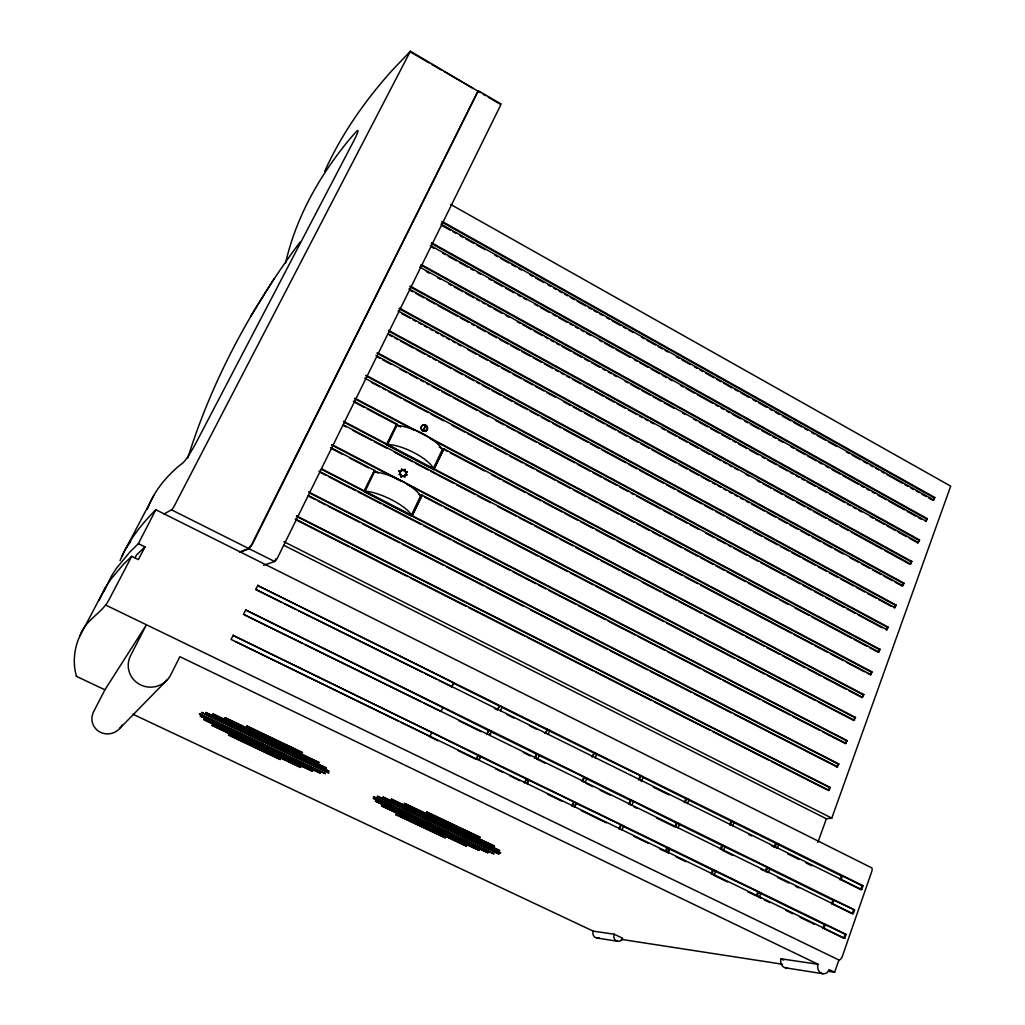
<?xml version="1.0" encoding="UTF-8"?>
<svg xmlns="http://www.w3.org/2000/svg" width="1025" height="1025" viewBox="0 0 1025 1025"><rect width="100%" height="100%" fill="white"/><g stroke="black" fill="none" stroke-linecap="round" stroke-linejoin="round"><path stroke-width="1.5" d="M828.315 971.29L834.632 972.264L838.898 959.989A4.202 2.037 -67.2 0 0 842.345 956.312L871.788 871.378A4.113 1.986 -65.2 0 0 870.994 867.496L155.838 509.72L138.375 543.634L129.932 551.95L116.658 568.017L111.61 575.794L104.217 590.9M187.818 457.983C212.06 380.096 251.368 307.385 300.043 242.131M843.703 938.195L845.061 934.275L846.112 934.377L844.741 938.311L843.703 938.195L823.933 928.56L825.317 924.627L845.061 934.275M853.543 909.854L852.198 913.749L832.543 904.088L833.914 900.193L854.594 909.944L853.248 913.839L243.438 614.308L245.731 610.003L854.594 909.944M860.616 889.533L861.948 885.677L863.012 885.728L861.666 889.585L860.616 889.533L842.473 880.539M822.908 928.458L824.292 924.524L825.317 924.627M831.518 904.012L832.889 900.117L833.914 900.193M842.435 875.978L841.41 875.939L840.052 879.796L841.077 879.847L842.435 875.978L861.948 885.677M284.117 545.441L826.368 818.757L831.788 818.117L950.7 486.145L450.667 204.436M830.224 787.469L829.443 787.52L828.379 790.454L829.174 790.403L830.224 787.469L296.699 515.947M836.887 766.892L838.719 763.907L836.887 766.892L734.284 714.31M845.305 743.548L847.137 740.575L845.305 743.548L822.588 731.812M853.658 720.421L855.478 717.449L853.658 720.421L818.245 701.984M861.923 697.5L863.742 694.54L861.923 697.5L849.161 690.812M870.11 674.796L871.929 671.836L870.917 674.642L867.291 673.31M878.233 652.31L880.039 649.35L878.233 652.31L869.764 647.787M886.279 630.016L888.086 627.069L887.086 629.811L375.983 355.521M894.248 607.928L896.042 604.981L895.068 607.71L388.488 333.855M398.072 310.882L902.961 585.788L903.935 583.097L902.141 586.031L895.12 582.2M909.969 564.339L911.763 561.405L909.969 564.339L884.754 550.515M917.734 542.84L919.515 539.906L917.734 542.84L909.329 538.202M925.421 521.52L927.202 518.599L926.254 521.238L430.372 245.5M928.855 498.06L933.032 500.405L934.813 497.484L442.249 221.49M933.032 500.405L934.813 497.484M817.899 842.371L826.368 818.757M757.693 892.006L756.245 895.94L759.435 897.106L760.883 893.159L714.822 871.071L715.719 871.109L714.233 875.068L711.952 873.953L713.451 869.994L715.719 871.109M766.687 867.522L765.252 871.417L768.442 872.544L769.865 868.649L724.086 846.535L724.995 846.535L723.509 850.455L721.254 849.341L722.728 845.42L724.995 846.535M774.183 847.124L775.605 843.255L778.782 844.357L777.36 848.226L771.351 845.728M757.193 896.004L758.641 892.07M766.2 871.455L767.635 867.547M775.143 847.124L776.566 843.255M711.068 873.915L712.554 869.969L713.451 869.994M720.357 849.341L721.831 845.42L722.728 845.42M729.557 824.984L731.017 821.115L731.927 821.089L734.169 822.204L732.708 826.073M730.453 824.958L731.927 821.089M669.966 848.764L669.12 848.764L667.595 852.723L668.428 852.723L669.966 848.764L667.672 847.637L666.827 847.637L665.289 851.596L659.6 848.828M677.999 828.059L679.524 824.138L677.23 823.011L676.385 823.037L674.86 826.957L656.5 817.924M684.328 802.562L685.84 798.68L686.699 798.616L688.979 799.756L687.467 803.638M667.672 847.637L666.122 851.608L668.428 852.723M675.706 826.932L677.23 823.011M685.187 802.511L686.699 798.616M622.021 830.096L623.61 826.124L575.883 803.228L574.243 807.2L576.614 803.177L528.311 779.999L527.196 782.664M633.437 801.447L631.874 805.381L629.555 804.241L631.118 800.307L676.385 823.037M595.179 757.859L596.781 753.952L596.025 754.067L643.188 777.001L641.637 780.896L640.83 780.973M618.895 828.969L620.484 825.01M628.761 804.292L630.324 800.358L631.118 800.307M638.524 779.833L640.074 775.951M619.689 828.956L621.265 824.984M639.318 779.756L640.881 775.861M573.513 802.075L571.886 806.047L574.243 802.024M583.661 777.373L582.033 781.306L585.134 782.382L586.748 778.449L538.74 755.246L539.419 755.13L537.766 759.089L534.691 758.026L536.357 754.08L539.419 755.13M594.449 752.798L592.091 756.809L594.449 752.798L596.781 753.952M582.777 781.229L584.391 777.283M138.375 543.634L145.012 546.914L138.388 559.624L131.713 556.344L123.487 564.25L110.585 579.573L105.716 587.018L80.04 635.654C74.031 647.89 72.583 663.854 76.478 676.064M524.236 782.818L526.594 778.744L528.99 779.923L527.311 783.907M545.044 733.477L547.388 729.416L549.759 730.594L548.119 734.502M524.903 782.741L526.594 778.744M535.383 757.911L537.049 753.964M545.748 733.323L547.388 729.416M99.271 600.061L105.716 587.018M478.982 760.345L480.712 756.348L478.278 755.156L475.933 759.269L457.611 750.338M489.04 730.325L486.708 734.425L489.04 730.325L491.462 731.504L489.745 735.463M494.498 708.403L497.368 709.825L499.7 705.725L502.096 706.917L500.405 710.837M476.548 759.153L478.278 755.156M499.7 705.725L497.368 709.825M478.944 759.128L480.712 756.348M489.694 734.297L491.462 731.504M120.028 560.611C128.048 541.303 141.091 524.518 155.762 509.797L155.877 509.797M453.793 682.919L451.474 687.058L453.793 682.919L257.672 585.506L863.012 885.728M846.112 934.377L233.021 635.385L431.781 732.452L430 736.45L401.364 722.497M245.731 610.003L442.838 707.558L441.083 711.529L423.889 703.073M411.461 515.178L420.429 496.062A29.328 8.623 25.5 0 0 401.121 480.674A29.328 8.623 25.5 0 0 374.356 472.089L365.143 491.231L411.461 515.178A29.443 8.277 25.4 0 0 391.96 499.969A29.443 8.277 25.4 0 0 365.143 491.231M433.357 468.502L442.147 449.757A29.033 9.43 25.6 0 0 423.312 433.934A29.033 9.43 25.6 0 0 396.675 425.721L387.642 444.491L433.357 468.502A29.148 9.11 25.6 0 0 414.331 452.845A29.148 9.11 25.6 0 0 387.642 444.491M330.524 447.502L374.522 470.411L364.042 491.564L411.858 516.293L422.133 495.203L854.453 720.306M411.858 516.293L422.133 495.203M443.863 448.847L433.754 469.604L443.863 448.847L870.917 674.642M406.348 474.972L407.258 474.998L406.412 474.703M398.827 471.192L399.66 471.487M399.84 471.128L398.994 470.834M400.916 477.022L401.364 476.215M404.35 469.796L405.17 469.181L404.721 470.001M401.287 477.214L401.736 476.407M364.708 490.193L374.522 470.411M387.245 443.377L396.867 423.991L353.446 401.044M432.371 468.873L386.553 444.812L396.867 423.991M233.328 635.103L231.022 639.421L844.741 938.311M281.516 602.252L255.725 589.452L258.018 585.147M275.892 558.92L274.61 561.508L263.604 565.275M834.632 972.264L829.123 969.612A6.855 5.945 86.1 0 1 821.384 973.263A6.855 5.945 86.1 0 1 818.065 964.282L179.875 656.692L170.765 674.809A22.435 21.871 -7.6 0 1 140.668 684.931A22.435 21.871 -7.6 0 1 130.611 655.577L146.421 624.763L104.909 689.787L93.608 711.734A15.952 15.426 -19.4 0 0 100.655 732.414A15.952 15.426 -19.4 0 0 122.026 725.059M131.713 556.344L108.586 600.535C101.232 613.808 84.947 620.304 80.04 635.654M135.057 557.741L136.479 554.999L145.012 546.914M125.998 548.337L153.865 495.306M423.171 430.346L425.747 425.516A2.921 2.716 45.9 0 1 426.964 429.398A2.921 2.716 45.9 0 1 423.171 430.346L422.966 430.551A2.921 2.716 45.9 0 0 427.002 428.924M422.966 430.551L425.747 425.516M273.88 279.043L250.548 316.546M239.53 552.078L248.703 548.529L251.919 544.134L477.983 91.161L410.372 51.25L392.242 70.251A4066.623 1038.812 3.9 0 0 324.746 171.252M119.707 728.455L167.523 679.562M255.725 589.452L861.666 889.585M401.736 468.681L401.915 469.553M398.84 474.652L399.609 474.408M406.374 471.884L407.232 471.551L406.515 472.282M404.555 476.523L404.837 477.317M163.859 514.076L171.495 509.835A4.548 0.653 -60.6 0 0 174.622 505.325L410.372 51.25M239.914 552.27L249.101 548.734L252.317 544.326L478.303 90.751L500.789 103.833M442.838 707.558L488.412 730.466M406.618 472.179L407.373 471.948M502.096 706.917L501.456 707.096L546.697 729.569M431.781 732.452L477.663 755.271M549.759 730.594L549.067 730.735L593.693 752.914M528.311 779.999L528.99 779.923M586.748 778.449L586.005 778.526L630.324 800.358M643.188 777.001L642.38 777.091L685.84 798.68M575.883 803.228L576.614 803.177M688.979 799.756L688.121 799.808L731.017 821.115M734.169 822.204L733.259 822.229L775.605 843.255M679.524 824.138L678.665 824.164L721.831 845.42M623.61 826.124L622.816 826.15L666.827 847.637M778.782 844.357L777.808 844.357L841.41 875.939M769.865 868.649L768.917 868.611L832.889 900.117M760.883 893.159L759.935 893.095L824.292 924.524M132.904 714.22L593.193 931.123L614.167 934.211L622.688 938.247A5.112 4.638 -89.3 0 1 616.589 940.937A5.112 4.638 -89.3 0 1 614.167 934.211M787.187 967.869A6.534 5.714 86.7 0 1 781.883 965.319A6.534 5.714 86.7 0 1 781.088 958.823L818.065 964.282M621.368 939.387L782.498 964.23M596.653 937.965L617.755 941.296M785.701 967.856L822.896 973.737M76.222 676.244L104.909 689.787M781.088 958.823L783.741 960.105M105.844 605.134L838.898 959.989M235.327 641.522L398.507 721.1M429.437 736.591L437.893 740.716M495.562 768.84L502.737 772.337M509.899 775.822L519.931 780.717M547.85 794.324L561.982 801.23M581.226 810.608L606.339 822.857M634.027 836.349L648.236 843.28M676 856.823L685.815 861.602M713.336 875.03L727.635 882M747.661 891.763L754.81 895.248M758.487 897.042L761.344 898.438M764.214 899.835L769.942 902.628M785.688 910.303L792.85 913.788M800 917.285L814.324 924.268M480.097 756.463L525.915 778.833M669.12 848.764L712.554 869.969M244.873 615.013L302.157 643.188M305.027 644.597L421.032 701.664M458.7 720.652L481.109 731.671M523.301 752.414L530.425 755.925M537.074 759.192L545.505 763.343M585.826 783.164L592.975 786.688M600.137 790.211L610.157 795.131M633.898 806.816L636.73 808.2M722.612 850.442L732.555 855.337M760.986 869.315L763.83 870.725M777.45 877.413L788.827 883.012M795.938 886.51L798.795 887.906M490.834 731.658L536.357 754.08M284.386 603.674L295.853 609.363M298.711 610.785L421.954 671.926M424.824 673.348L436.291 679.024M439.148 680.446L450.616 686.135M506.837 714.515L513.922 718.025M529.477 725.751L536.562 729.262M653.45 787.238L668.889 794.9M748.75 834.517L751.581 835.913M787.712 853.838L799.026 859.45M806.098 862.96L811.762 865.766M453.217 683.137L499.06 705.905M171.495 509.835L274.61 561.508A4.484 0.948 -60.9 0 0 277.865 557.152L500.29 105.87A4.164 0.769 -57.4 0 0 500.136 104.153L488.31 97.26M283.951 541.725L831.788 818.117M295.213 518.932L829.174 790.403M296.353 520.008L349.128 546.825M351.985 548.285L407.604 576.562M410.461 578.01L466.093 606.288M468.938 607.735L524.569 636.012M527.427 637.46L593.039 670.824M595.884 672.272L651.516 700.549M654.373 701.997L709.992 730.274M712.849 731.722L768.481 759.999M771.325 761.447L826.957 789.724M296.404 516.293L829.443 787.52M308.525 495.613L837.681 766.815M308.23 495.985L315.354 499.636M318.211 501.097L325.335 504.748M328.179 506.209L359.532 522.263M362.376 523.724L399.43 542.712M402.274 544.173L443.607 565.352M446.452 566.812L483.505 585.8M486.35 587.261L523.403 606.249M530.527 609.901L567.568 628.876M570.425 630.337L607.466 649.325M610.323 650.785L647.364 669.773M650.222 671.234L691.542 692.413M694.386 693.874L731.44 712.849M308.563 491.923L838.719 763.907M309.691 493.025L837.938 763.984M321.607 468.809L364.593 491.026M412.473 515.793L847.137 740.575M321.286 469.194L846.342 740.665M318.877 471.077L846.099 743.445M319.979 472.192L325.655 475.126M328.5 476.587L355.47 490.527M358.314 491.987L381.031 503.723M383.875 505.197L420.788 524.262M423.62 525.735L450.603 539.663M453.434 541.136L480.417 555.063M483.262 556.537L510.232 570.464M513.077 571.937L535.793 583.673M538.625 585.134L545.723 588.798M548.567 590.272L575.55 604.199M578.382 605.673L605.365 619.6M608.197 621.073L635.18 635M638.011 636.474L664.994 650.401M667.826 651.874L700.485 668.736M703.329 670.209L720.37 679.011M723.202 680.472L760.114 699.55M762.959 701.01L789.942 714.95M792.773 716.411L819.757 730.351M331.959 444.607L855.478 717.449M331.639 445.004L401.095 481.199M406.758 484.159L854.683 717.564M331.613 448.643L342.952 454.549M350.05 458.239L368.475 467.836M374.151 470.782L378.34 472.973M418.917 494.088L421.711 495.549M424.542 497.023L441.532 505.876M444.376 507.349L467.028 519.137M469.86 520.61L492.525 532.411M495.357 533.884L537.843 556.011M540.675 557.485L567.581 571.489M570.413 572.962L593.078 584.762M595.909 586.236L618.562 598.036M621.393 599.51L663.88 621.624M666.711 623.097L693.618 637.102M696.449 638.575L734.694 658.486M737.526 659.959L764.432 673.976M767.264 675.449L789.929 687.237M792.761 688.71L815.413 700.511M373.958 470.975L376.752 472.435M418.7 494.268L421.506 495.728M343.465 421.275L387.13 444.209M434.395 469.04L863.742 694.54M344.528 422.441L862.935 694.681M343.477 424.901L862.73 697.372M343.144 425.337L345.989 426.823M353.074 430.538L371.498 440.212M374.33 441.698L387.091 448.386M394.177 452.115L412.601 461.775M415.433 463.262L428.194 469.95M431.025 471.449L453.703 483.339M456.548 484.825L474.972 494.498M477.804 495.985L490.565 502.673M497.65 506.388L516.075 516.062M518.906 517.548L531.668 524.236M534.499 525.722L557.177 537.625M560.009 539.112L572.77 545.8M575.602 547.299L598.28 559.189M601.124 560.675L619.548 570.348M622.38 571.835L635.141 578.523M642.227 582.238L660.651 591.912M663.483 593.398L676.244 600.086M679.075 601.572L701.753 613.475M704.585 614.962L742.856 635.039M745.688 636.525L764.125 646.198M766.956 647.685L779.717 654.373M782.549 655.859L805.227 667.762M808.059 669.248L820.82 675.936M823.652 677.423L846.33 689.325M354.893 398.213L871.929 671.836M354.548 398.661L413.998 430.116M430.974 439.11L871.122 672.003M354.496 402.223L364.285 407.399M367.091 408.885L395.073 423.671M396.47 424.414L400.621 426.605M439.289 447.041L443.428 449.232M444.837 449.988L447.669 451.474M450.488 452.973L484.402 470.898M491.462 474.626L499.944 479.111M502.775 480.61L525.377 492.564M528.195 494.05L540.918 500.777M543.737 502.263L562.11 511.975M564.929 513.474L577.652 520.188M580.47 521.687L593.193 528.413M596.012 529.899L614.385 539.611M617.217 541.11L629.927 547.824M632.758 549.323L645.468 556.05M648.3 557.536L666.66 567.248M669.492 568.747L682.202 575.461M685.033 576.96L697.743 583.673M700.575 585.173L738.717 605.339M741.549 606.838L790.993 632.976M793.824 634.462L812.184 644.174M815.016 645.673L827.726 652.4M830.558 653.886L843.267 660.613M846.099 662.099L864.459 671.811M396.278 424.619L400.416 426.81M366.194 375.368L880.039 649.35M365.835 375.829L879.232 649.53M364.798 378.187L879.04 652.131M371.498 382.402L379.968 386.912M382.786 388.424L385.618 389.923M388.437 391.435L401.134 398.2M403.965 399.699L427.963 412.486M430.782 413.985L443.479 420.75M451.948 425.26L464.658 432.025M467.477 433.524L491.475 446.311M494.293 447.81L507.003 454.575M509.822 456.087L522.532 462.852M525.351 464.351L533.82 468.861M536.639 470.373L554.999 480.136M557.818 481.648L570.515 488.412M573.347 489.912L586.044 496.677M588.875 498.188L597.344 502.698M600.163 504.197L618.511 513.973M621.329 515.472L634.039 522.238M636.858 523.749L649.568 530.514M652.387 532.013L660.856 536.523M663.675 538.035L682.035 547.798M684.854 549.31L697.551 556.075M700.382 557.574L713.08 564.339M715.911 565.851L724.38 570.361M727.199 571.86L745.547 581.636M748.365 583.135L776.604 598.177M779.423 599.676L787.892 604.186M794.952 607.953L809.071 615.461M811.89 616.973L851.416 638.024M854.235 639.523L866.932 646.288M377.379 352.741L888.086 627.069M377.008 353.228L887.266 627.262M377.046 356.777L379.865 358.289M382.684 359.801L391.153 364.336M399.609 368.885L406.669 372.664M409.488 374.176L417.957 378.725M420.775 380.237L423.594 381.748M426.413 383.26L429.232 384.772M432.063 386.297L439.11 390.077M441.929 391.588L450.398 396.137M453.217 397.649L477.202 410.512M480.02 412.024L488.477 416.573M495.536 420.352L503.993 424.888M506.824 426.413L515.28 430.948M518.099 432.46L536.447 442.3M539.265 443.812L547.722 448.361M550.553 449.873L574.525 462.736M577.344 464.248L590.041 471.064M592.873 472.576L601.329 477.125M604.148 478.637L616.845 485.44M619.664 486.965L628.133 491.5M630.952 493.012L633.77 494.524M636.602 496.036L660.574 508.912M663.393 510.424L671.862 514.96M674.681 516.472L687.378 523.288M690.197 524.8L698.666 529.348M705.712 533.128L714.182 537.677M717 539.188L725.469 543.724M728.288 545.236L731.107 546.748M733.926 548.273L746.623 555.076M749.442 556.588L757.911 561.136M760.729 562.648L784.714 575.512M787.533 577.024L800.23 583.84M803.049 585.352L811.505 589.9M814.337 591.412L822.793 595.948M825.612 597.46L843.959 607.3M846.778 608.824L855.234 613.36M858.066 614.872L882.038 627.736M389.513 335.124L392.332 336.636M395.137 338.16L397.956 339.672M400.762 341.197L413.421 348.039M416.227 349.551L424.67 354.112M427.476 355.637L430.295 357.148M433.101 358.673L435.907 360.198M438.726 361.71L451.384 368.552M454.19 370.076L462.621 374.637M465.44 376.149L473.87 380.711M476.689 382.235L479.495 383.747M482.314 385.272L489.335 389.064M492.154 390.589L500.584 395.15M503.403 396.675L511.834 401.223M514.64 402.748L527.298 409.59M530.104 411.102L538.548 415.663M541.354 417.188L549.797 421.749M552.603 423.261L561.034 427.822M563.852 429.347L587.748 442.262M590.567 443.787L598.997 448.348M601.816 449.86L625.711 462.775M628.53 464.299L636.961 468.861M639.767 470.385L663.675 483.3M666.481 484.812L674.924 489.373M677.73 490.898L701.638 503.813M704.444 505.338L712.875 509.899M715.693 511.411L724.124 515.972M726.943 517.497L739.589 524.339M742.408 525.851L750.838 530.412M753.657 531.937L762.087 536.485M764.893 538.01L777.552 544.852M780.358 546.376L788.802 550.925M791.608 552.449L800.051 557.011M802.857 558.523L815.516 565.364M818.322 566.889L826.765 571.45M829.571 572.962L838.002 577.523M840.82 579.048L853.466 585.89M856.285 587.402L864.716 591.963M867.534 593.488L875.965 598.049M878.784 599.561L891.43 606.403M388.449 330.332L896.042 604.981M389.474 331.6L895.222 605.198M399.032 308.666L903.115 583.327M401.903 313.701L410.333 318.288M413.139 319.813L415.945 321.35M418.764 322.875L421.57 324.412M424.376 325.937L427.194 327.462M430 328.999L432.806 330.524M435.625 332.062L438.431 333.586M441.237 335.124L444.056 336.648M446.862 338.173L449.68 339.711M452.486 341.235L455.292 342.773M458.111 344.298L460.917 345.822M467.938 349.653L476.369 354.24M479.188 355.778L487.618 360.364M490.424 361.889L498.855 366.476M501.661 368.013L510.091 372.6M512.91 374.138L521.341 378.725M524.147 380.249L532.577 384.836M535.396 386.374L543.827 390.961M546.632 392.485L555.063 397.085M563.494 401.672L570.515 405.49M573.334 407.028L581.764 411.614M584.57 413.152L593.001 417.739M595.807 419.263L604.25 423.85M607.056 425.388L615.487 429.975M618.293 431.499L626.723 436.099M629.542 437.624L637.973 442.211M640.779 443.748L649.209 448.335M652.015 449.86L675.911 462.864M678.717 464.402L687.147 468.989M689.966 470.513L698.397 475.113M701.202 476.638L709.633 481.225M712.439 482.762L715.258 484.287M718.064 485.824L720.87 487.349M723.688 488.874L726.494 490.411M729.3 491.936L732.119 493.473M734.925 494.998L737.731 496.523M740.55 498.06L743.356 499.585M746.162 501.123L748.98 502.647M751.786 504.172L764.432 511.065M767.251 512.59L775.682 517.177M778.488 518.714L786.918 523.301M789.724 524.838L798.155 529.425M800.973 530.95L809.404 535.537M812.21 537.074L820.641 541.661M823.447 543.186L831.877 547.786M834.696 549.31L843.127 553.897M850.148 557.728L858.578 562.315M861.397 563.852L869.828 568.439M872.634 569.964L881.064 574.551M883.87 576.088L892.301 580.675M399.417 308.141L903.935 583.097M410.269 286.154L911.763 561.405M409.885 286.718L910.93 561.662M408.937 288.871L910.789 564.083M409.949 290.19L412.742 291.715M415.548 293.252L423.953 297.865M426.746 299.403L435.151 304.002M437.957 305.54L457.56 316.289M460.366 317.827L468.771 322.439M471.577 323.977L474.37 325.514M477.176 327.052L485.581 331.652M488.374 333.189L496.779 337.802M499.585 339.326L507.99 343.939M510.783 345.476L519.188 350.089M521.994 351.613L530.399 356.226M533.205 357.763L541.597 362.376M544.403 363.901L552.808 368.513M555.614 370.051L558.407 371.588M561.213 373.126L564.006 374.663M566.812 376.188L569.618 377.725M572.411 379.263L580.816 383.875M583.622 385.413L592.027 390.012M594.82 391.55L603.225 396.162M606.031 397.7L614.436 402.3M617.242 403.837L625.634 408.45M628.44 409.987L636.845 414.587M639.651 416.124L642.444 417.662M645.25 419.199L648.056 420.737M650.849 422.274L653.655 423.799M662.06 428.412L664.853 429.949M667.659 431.487L676.064 436.086M678.87 437.624L687.262 442.236M690.068 443.774L698.473 448.373M701.279 449.911L709.684 454.523M712.478 456.061L720.882 460.661M723.688 462.198L726.482 463.736M729.288 465.273L732.093 466.811M734.887 468.348L737.692 469.886M746.098 474.485L748.891 476.023M757.296 480.635L760.102 482.173M762.908 483.697L771.312 488.31M774.106 489.847L782.511 494.46M785.317 495.985L793.722 500.597M796.515 502.135L804.92 506.747M807.726 508.272L810.519 509.809M813.325 511.347L825.932 518.266M828.738 519.79L837.143 524.403M839.936 525.94L848.341 530.553M851.147 532.077L881.961 548.977M422.441 265.168L919.515 539.906M420.634 264.963L918.682 540.188M419.712 267.089L918.554 542.558M426.31 271.51L429.103 273.06M437.508 277.698L440.314 279.248M448.707 283.887L451.512 285.424M454.306 286.974L462.711 291.613M465.517 293.163L473.909 297.801M476.715 299.338L479.508 300.889M482.314 302.439L485.107 303.977M487.913 305.527L490.706 307.077M493.512 308.615L501.917 313.253M506.107 315.572L508.912 317.122M517.317 321.76L520.111 323.311M522.917 324.848L531.309 329.486M534.115 331.037L542.52 335.675M545.313 337.212L548.119 338.762M550.912 340.313L553.718 341.85M556.511 343.401L559.317 344.951M562.11 346.488L570.515 351.127M573.321 352.677L581.713 357.315M584.519 358.865L588.722 361.184M591.515 362.722L599.92 367.36M602.713 368.91L605.519 370.461M608.312 371.998L611.118 373.548M613.911 375.099L616.717 376.636M625.122 381.274L627.915 382.825M630.721 384.375L639.113 389.013M641.919 390.551L650.311 395.189M653.117 396.739L661.522 401.377M664.315 402.928L674.117 408.334M682.522 412.972L685.315 414.523M693.72 419.161L696.513 420.698M699.319 422.249L707.724 426.887M710.517 428.437L718.922 433.075M721.715 434.613L730.12 439.251M732.926 440.801L735.719 442.352M738.525 443.889L746.918 448.527M749.723 450.077L758.116 454.716M762.318 457.035L765.124 458.585M767.917 460.123L776.322 464.761M779.128 466.311L787.52 470.949M790.326 472.487L793.119 474.037M795.925 475.587L798.718 477.125M801.524 478.675L804.317 480.225M807.123 481.763L815.528 486.401M818.322 487.951L826.727 492.589M829.52 494.14L844.92 502.634M847.726 504.185L850.519 505.735M853.325 507.273L856.131 508.823M858.924 510.373L861.73 511.911M870.123 516.549L872.928 518.099M875.722 519.649L884.127 524.288M886.933 525.825L895.325 530.463M898.131 532.013L906.523 536.652M431.692 242.835L927.202 518.599M431.282 243.425L926.369 518.893M431.371 246.871L434.177 248.422M442.569 253.085L445.363 254.648M448.168 256.199L456.561 260.875M459.367 262.426L467.759 267.102M470.565 268.653L473.358 270.203M477.56 272.548L480.353 274.098M488.758 278.762L491.552 280.325M494.357 281.875L502.75 286.552M505.543 288.102L513.948 292.778M518.15 295.11L520.943 296.661M523.749 298.224L526.543 299.774M534.935 304.438L537.741 306.001M540.534 307.551L548.939 312.228M553.128 314.56L555.934 316.11M558.727 317.673L567.132 322.337M569.926 323.9L572.732 325.45M575.525 327.013L578.331 328.564M581.124 330.114L583.93 331.677M586.723 333.227L590.925 335.572M599.317 340.236L602.123 341.786M604.917 343.349L613.309 348.013M616.115 349.576L630.106 357.353M634.308 359.685L637.102 361.248M639.908 362.799L648.3 367.463M651.106 369.026L659.498 373.689M662.304 375.252L666.493 377.584M669.299 379.135L672.092 380.698M680.498 385.362L683.291 386.925M686.097 388.475L694.489 393.139M697.295 394.702L712.683 403.261M715.488 404.811L718.282 406.374M721.075 407.924L723.881 409.488M726.674 411.038L729.48 412.601M732.273 414.151L740.678 418.815M744.868 421.16L747.673 422.71M750.467 424.273L758.872 428.937M761.665 430.487L770.07 435.164M772.863 436.714L775.669 438.277M778.462 439.827L782.664 442.159M791.057 446.836L793.863 448.386M796.656 449.949L805.061 454.613M807.854 456.163L816.246 460.84M819.052 462.39L821.845 463.953M826.048 466.285L828.841 467.836M831.647 469.399L840.039 474.062M842.845 475.626L858.233 484.184M861.038 485.735L863.832 487.285M866.637 488.848L869.431 490.398M872.237 491.962L875.03 493.512M877.836 495.075L886.228 499.739M889.034 501.302L904.422 509.861M907.228 511.411L915.62 516.075M918.413 517.638L921.219 519.188M440.942 224.129L933.877 500.097M441.916 225.513L450.295 230.189M453.076 231.752L455.869 233.316M460.058 235.66L462.852 237.223M465.645 238.787L474.011 243.463M476.804 245.026L485.171 249.716M494.934 255.187L497.727 256.75M500.52 258.313L508.887 262.989M511.68 264.553L515.87 266.897M518.663 268.46L521.443 270.023M529.822 274.713L532.603 276.276M535.396 277.826L543.775 282.516M547.952 284.86L550.745 286.423M553.538 287.987L556.332 289.55M559.112 291.113L561.905 292.676M564.698 294.226L567.491 295.789M570.284 297.353L574.461 299.697M577.254 301.26L585.621 305.95M588.414 307.513L591.207 309.076M594 310.626L596.793 312.189M599.574 313.752L602.367 315.316M606.557 317.66L609.35 319.223M612.143 320.787L620.509 325.476M623.303 327.026L626.083 328.589M628.876 330.153L633.066 332.497M641.432 337.187L644.225 338.75M647.018 340.313L655.385 344.989M658.178 346.553L662.368 348.897M665.161 350.46L667.941 352.023M676.321 356.713L679.101 358.276M681.894 359.826L690.273 364.516M694.45 366.86L697.243 368.423M700.037 369.987L702.83 371.55M705.61 373.113L713.989 377.789M716.783 379.352L720.959 381.697M723.752 383.26L732.119 387.95M734.912 389.513L737.705 391.076M740.498 392.639L748.865 397.316M753.055 399.66L755.848 401.223M758.628 402.787L767.007 407.476M769.801 409.039L772.581 410.589M775.374 412.153L779.564 414.497M782.357 416.06L790.723 420.75M793.517 422.313L801.883 426.989M804.676 428.553L807.469 430.116M811.659 432.46L814.439 434.023M817.233 435.587L825.599 440.276M828.392 441.839L836.772 446.516M846.535 451.987L849.328 453.55M852.108 455.113L860.488 459.789M863.281 461.352L867.457 463.697M870.251 465.26L873.044 466.823M875.837 468.387L878.617 469.95M881.41 471.513L884.203 473.076M886.997 474.639L902.346 483.223M905.126 484.787L907.919 486.35M910.712 487.913L913.506 489.476M916.299 491.039L919.079 492.602M921.872 494.153L926.062 496.497M441.826 222.092L933.98 497.804M409.833 51.634L429.142 62.858M431.909 64.46L441.557 70.084M444.325 71.686L473.294 88.522M477.778 91.135L480.405 92.66M483.044 94.197L485.671 95.722M147.382 509.246A5756.246 681.702 13.5 0 1 178.376 466.439L182.847 462.928A20.859 2.268 -60.7 0 0 196.877 441.237L353.868 140.681A19.795 1.96 -59.5 0 0 355.854 132.058L349.768 139.003A4223.307 1004.782 5.1 0 0 285.565 263.079M121.911 556.652A6162.723 603.02 15 0 1 130.739 541.303M406.105 473.986A3.37 3.177 46.4 0 1 401.518 476.125M400.224 474.972A3.37 3.177 46.4 0 1 400.378 471M401.006 470.449A3.37 3.177 46.4 0 1 405.964 472.294M405.708 473.896A2.947 2.78 46.4 0 1 401.697 475.767A2.947 2.78 46.4 0 1 400.698 471.282M401.249 470.808A2.947 2.78 46.4 0 1 405.221 471.731M427.399 429.039A3.344 3.113 45.9 0 1 423.299 431.153A3.344 3.113 45.9 0 1 421.262 426.708A3.344 3.113 45.9 0 1 425.721 425.375M425.542 425.721A2.921 2.716 45.9 0 1 426.144 426.182M598.972 937.657A4.933 4.497 -88.6 0 1 593.193 931.123M199.503 713.848L325.271 773.657L199.503 713.848M201.592 712.439L328.653 772.901L201.592 712.439M200.311 716.116L320.261 773.119L200.311 716.116M205.73 712.529L328.871 771.159L205.73 712.529M203.962 719.691L312.548 771.274L203.962 719.691M212.995 713.989L326.322 767.981L212.995 713.989M211.983 725.328L300.62 767.405L211.983 725.328M225.09 717.731L319.134 762.562L225.09 717.731M228.639 735.015L280.222 759.487L228.639 735.015M246.846 726.046L302.478 752.581L246.846 726.046M374.099 796.873L373.331 796.963L494.05 853.915L374.099 796.873M377.969 796.361L377.187 796.463L499.098 854.004L377.969 796.361M373.382 798.373L487.836 852.762L373.382 798.373M383.388 797.117L382.722 797.194L500.738 852.979L383.388 797.117M375.406 801.14L479.059 850.378L375.406 801.14M391.857 799.205L391.166 799.282L499.816 850.635L391.857 799.205M381.633 805.881L466.285 846.061L381.633 805.881M404.965 803.472L404.247 803.549L494.511 846.15L404.965 803.472M396.137 814.503L395.496 814.555L445.414 837.886L396.137 814.503M427.271 812.108L426.515 812.159L480.225 837.361L427.271 812.108M399.84 473.166A3.37 3.177 46.4 0 0 404.977 475.843A3.37 3.177 46.4 0 0 404.465 470.167A3.37 3.177 46.4 0 0 399.84 473.166M400.25 473.14A2.947 2.78 46.4 0 0 404.734 475.485A2.947 2.78 46.4 0 0 404.286 470.526A2.947 2.78 46.4 0 0 400.25 473.14M421.237 427.861A3.344 3.113 45.9 0 0 426.208 430.769A3.344 3.113 45.9 0 0 425.926 425.17A3.344 3.113 45.9 0 0 421.237 427.861"/></g></svg>
